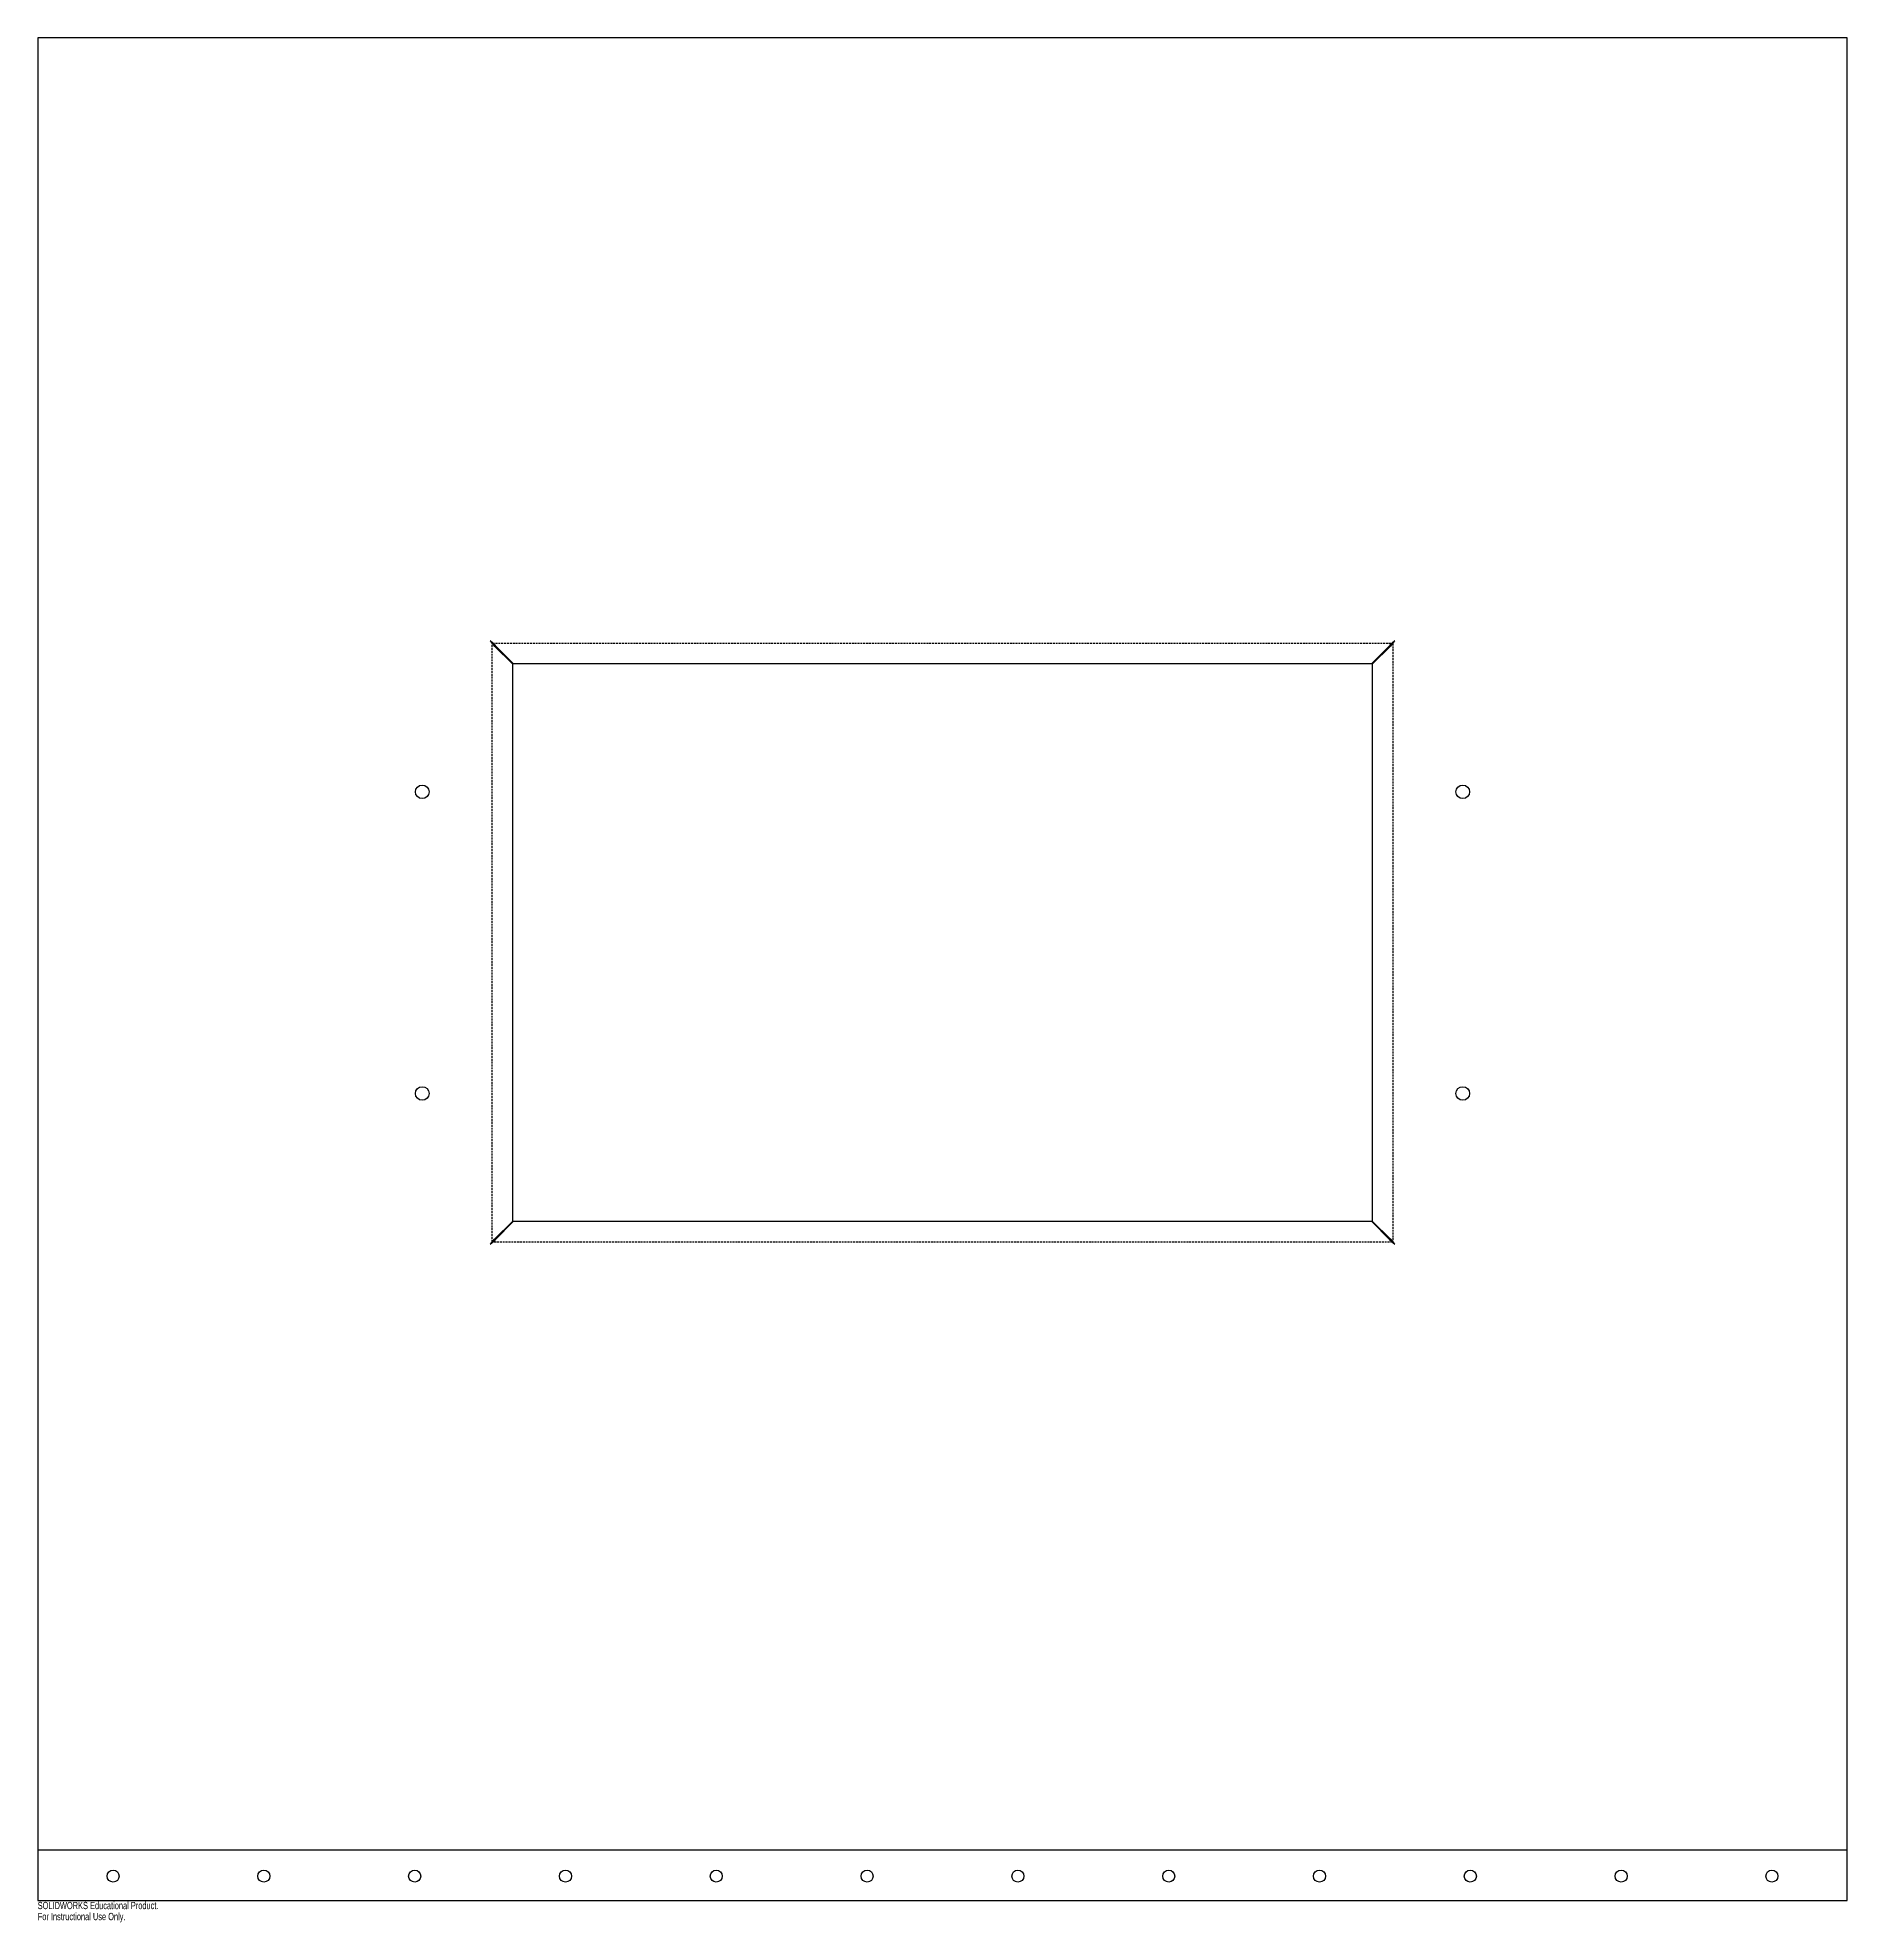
# Model space of a CAD drawing. Header units: millimetres. Extents: x -600 to 600, y -1250 to 0.
import ezdxf

# ---------------------------------------------------------------- set-up
doc = ezdxf.new("R2010")
doc.units = ezdxf.units.MM
doc.linetypes.add('HIDDEN', pattern=[1.905, 1.27, -0.635])
doc.styles.add('SLDTEXTSTYLE0', font='TXT', dxfattribs={"width": 0.7})

msp = doc.modelspace()

# ---------------------------------------------------------------- linework, layer by layer
at = {"color": 7, "linetype": 'Continuous', "lineweight": 25}
for p, q in [((600, 0), (-600, 0)), ((-600, 0), (-600, -1235)), ((600, -1235), (600, 0)), ((-296.6, -402.7), (-300, -400)), ((-300, -400), (-297.3, -403.4)), ((-297.3, -403.4), (-297, -403.4)), ((-285, -415.4), (-297, -403.4)), ((-296.6, -402.7), (-296.6, -403)), ((-296.6, -403), (-284.6, -415)), ((284.6, -415), (296.6, -403)), ((297, -403.4), (285, -415.4)), ((300, -400), (296.6, -402.7)), ((296.6, -402.7), (296.6, -403)), ((297.3, -403.4), (297, -403.4)), ((297.3, -403.4), (300, -400)), ((-285, -784.6), (-285, -415.4)), ((-284.6, -415), (284.6, -415)), ((285, -415.4), (285, -784.6)), ((-297, -796.6), (-285, -784.6)), ((-284.6, -785), (-296.6, -797)), ((284.6, -785), (-284.6, -785)), ((296.6, -797), (284.6, -785)), ((285, -784.6), (297, -796.6)), ((-297.3, -796.6), (-300, -800)), ((-300, -800), (-296.6, -797.3)), ((-297.3, -796.6), (-297, -796.6)), ((-296.6, -797.3), (-296.6, -797)), ((296.6, -797.3), (296.6, -797)), ((296.6, -797.3), (300, -800)), ((297.3, -796.6), (297, -796.6)), ((300, -800), (297.3, -796.6)), ((-600, -1235), (600, -1235))]:
    msp.add_line(p, q, dxfattribs=at)
at = {"color": 7, "linetype": 'HIDDEN'}
for p, q in [((-298.6, -798.3), (-298.6, -401.7)), ((-298.3, -401.4), (298.3, -401.4)), ((298.6, -401.7), (298.6, -798.3)), ((298.3, -798.6), (-298.3, -798.6))]:
    msp.add_line(p, q, dxfattribs=at)
at = {"color": 7, "linetype": 'Continuous'}
msp.add_line((-600, -1201.4), (600, -1201.4), dxfattribs=at)
at = {"color": 7, "linetype": 'Continuous', "lineweight": 25}
for centre, radius in [((-345, -500), 4.5), ((345, -500), 4.5), ((-345, -700), 4.5), ((345, -700), 4.5), ((-550, -1218.9), 4), ((-450, -1218.9), 4), ((-350, -1218.9), 4), ((-250, -1218.9), 4), ((-150, -1218.9), 4), ((-50, -1218.9), 4), ((50, -1218.9), 4), ((150, -1218.9), 4), ((250, -1218.9), 4), ((350, -1218.9), 4), ((450, -1218.9), 4), ((550, -1218.9), 4)]:
    msp.add_circle(centre, radius, dxfattribs=at)

# ---------------------------------------------------------------- texts
at = {"color": 7, "linetype": 'Continuous', "char_height": 4.834, "attachment_point": 1, "style": 'SLDTEXTSTYLE0'}
for s, insert in [('SOLIDWORKS Educational Product.', (-600, -1236)), ('For Instructional Use Only.', (-600, -1243.3))]:
    msp.add_mtext(s, dxfattribs=dict(at, insert=insert))

doc.saveas('drawing.dxf')
